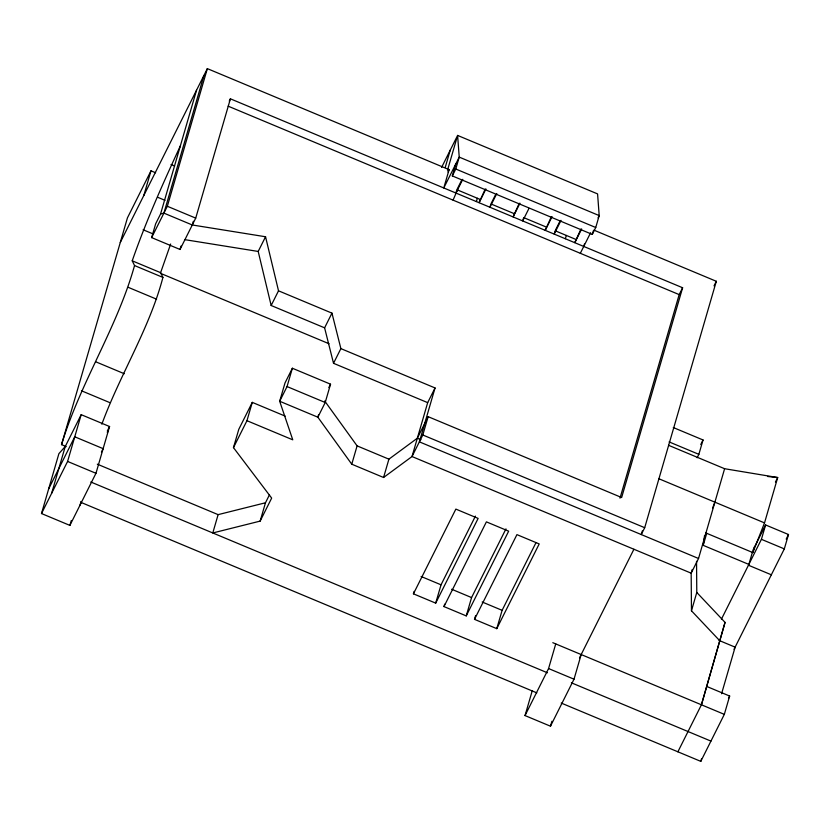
<?xml version="1.0" encoding="UTF-8"?>
<svg xmlns="http://www.w3.org/2000/svg" width="830" height="830" viewBox="0 0 830 830"><rect width="100%" height="100%" fill="white"/><g stroke="black" fill="none" stroke-linecap="round" stroke-linejoin="round"><path stroke-width="1.25" d="M752.686 551.245L748.857 564.421L703.217 545.351L704.587 535.371M677.882 751.804L701.433 704.784L725.047 622.386L696.785 592.464L696.546 561.339M701.433 704.784L725.047 622.386M41.5 513.542L58.909 453.637L65.248 446.499L81.184 414.668L109.57 426.527L95.969 473.297L69.886 525.4L41.5 513.542L67.593 461.439L81.184 414.668M66.265 446.602L61.534 444.631L127.447 217.844L150.987 170.824L155.615 172.765M51.647 493.269L65.248 446.499M143.829 195.465L150.987 170.824M61.534 444.631C80.261 382.682 117.144 327.912 134.543 265.559L132.229 260.817C145.852 221.579 162.888 183.544 180.359 145.904M318.564 414.761L317.859 417.2L325.215 402.509L330.537 384.186L292.368 368.24L285.012 382.931L279.679 401.253L317.859 417.2L351.764 464.198L383.574 477.489L388.907 459.166L417.345 438.219L428.135 416.67L621.639 497.523L682.613 287.751L230.398 98.812L195.724 218.124L180.027 249.467L151.641 237.608L155.656 223.81L160.553 214.016L196.554 90.18M69.886 525.4L71.318 520.472M160.553 214.016L163.904 213.123L203.91 75.489M80.033 505.138L81.112 501.434M151.641 237.608L167.338 206.265L207.344 68.631L449.103 169.642L443.78 187.964L459.229 157.109L457.61 135.425L597.579 193.909L599.198 215.593L595.743 227.503L592.288 234.402L452.319 175.919L455.774 164.008M101.851 424.192C120.06 374.465 149.369 328.929 162.919 277.417L160.615 272.676L132.229 260.817M180.027 249.467L181.023 246.022M163.904 213.123L192.29 224.982L193.369 221.257M269.501 494.732L265.465 502.783L218.114 514.642L212.791 532.964L260.143 521.105L271.669 498.093L233.469 447.629L238.791 429.307L252.279 402.374L285.167 416.11M233.469 447.629L246.956 420.696L252.279 402.374M246.956 420.696L292.762 439.827L279.679 401.253L287.045 386.562L292.368 368.24M260.143 521.105L265.465 502.783M351.764 464.198L357.097 445.876L324.686 400.973M445.191 167.546L450.254 150.116M447.484 170.275L457.61 135.425L441.581 167.442M452.319 175.919L455.774 169.019L459.229 157.109L599.198 215.593L598.046 217.896M456.583 190.807L455.95 192.996L462.787 179.332M457.569 189.614L453.076 200.134M476.389 201.545L477.354 198.256M485.187 189.136L479.097 202.665L485.944 189.001M192.29 224.982L265.548 236.758L278.517 290.811L331.959 313.138L340.881 348.61L435.045 387.952L427.678 402.643L412.012 456.542L383.574 477.489M435.045 387.952L419.378 441.851L698.528 558.486L691.172 573.177L691.463 610.787L719.724 640.708M692.23 569.515L691.172 573.177L412.012 456.542L422.812 434.993L428.135 416.67M490.603 205.02L489.97 207.21L496.807 193.546M519.207 203.35L513.127 216.889L519.964 203.226M413.433 593.824L455.857 509.101L478.132 518.408L435.698 603.13L413.433 593.824L414.149 591.385M435.698 603.13L441.031 584.808L475.424 516.115M551.327 216.775L545.237 230.304L552.085 216.64M443.977 606.585L486.401 521.863L508.666 531.169L466.242 615.891L443.977 606.585L444.683 604.147M565.365 238.708L566.319 235.43M466.242 615.891L471.565 597.569L505.968 528.876M580.896 229.122L574.806 242.661L581.654 228.997M474.511 619.346L516.934 534.624L539.21 543.93L496.776 628.652L474.511 619.346L475.58 615.684M583.749 246.448L584.455 243.999M592.288 234.402L593.326 230.833M496.776 628.652L502.109 610.33L535.931 542.779M581.187 654.548L574.018 679.189L550.477 726.198L525.027 715.574L532.196 690.923M525.027 715.574L548.568 668.555L555.737 643.914M550.477 726.198L551.909 721.27M620.01 498.176L679.179 294.608L682.613 287.751M642.337 530.889L641.268 534.562L644.702 527.704L716.321 281.287L593.834 230.107M697.159 457.745L698.86 454.342L703.031 439.962L673.286 427.533M698.528 558.486L724.611 468.722L777.7 477.541L764.523 522.9L752.81 552.573L705.552 532.829M703.217 545.351L706.693 533.368M691.463 610.787L696.785 592.464M752.81 552.573L754.595 546.41M721.415 619.201L761.421 539.324L765.592 524.954L788.5 534.52L784.319 548.889L734.042 649.309M561.215 703.052L700.79 761.369L701.495 758.931M721.571 693.755L735.121 647.151L719.091 640.449M700.79 761.369L724.331 714.36L729.653 696.038L706.755 686.462M160.615 272.676L170.658 244.02M712.555 508.095L714.9 502.16M120.277 242.485L207.344 68.631M229.256 101.094L230.398 98.812M48.659 488.901L74.752 436.798L103.138 448.657L101.426 452.07M107.288 431.071L109.57 426.527M107.319 432.606L108.46 430.334M427.678 402.643L333.525 363.301L324.603 327.84L271.161 305.502L258.192 251.449L265.548 236.758M271.161 305.502L278.517 290.811M324.603 327.84L331.959 313.138M333.525 363.301L340.881 348.61M328.836 387.579L330.537 384.186M447.961 171.924L449.103 169.642M461.459 180.598L456.905 189.707L480.051 199.387M495.489 194.822L490.924 203.931L514.081 213.601M528.99 208.372L522.724 220.894L523.678 217.605L546.192 227.015M555.726 229.62L560.292 220.51M561.038 220.386L554.201 234.05L555.156 230.761L575.761 239.372M580.315 253.306L590.618 232.742M714.028 285.862L716.321 281.287M579.506 657.889L633.913 549.253M700.769 444.507L703.031 439.962M775.438 482.064L777.7 477.541L767.574 476.472M753.028 550.041L765.592 524.954M786.197 539.127L788.5 534.52M728.501 698.352L729.653 696.038M184.934 239.673L258.192 251.449M455.774 169.019L595.743 227.503M228.167 106.167L679.179 294.608M171.032 164.516L174.58 165.99M157.939 197.374L165.035 200.341M167.338 206.265L195.724 218.124M669.115 441.913L698.86 454.342M668.544 445.295L724.611 468.722M143.113 229.765L152.575 233.718M658.833 478.734L764.523 522.9M160.387 273.277L329.043 343.745M134.543 265.559L162.919 277.417M761.421 539.324L784.319 548.889M128.214 287.325L156.6 299.184M748.442 565.23L771.35 574.796M422.812 434.993L644.702 527.704M417.345 438.219L420.924 439.724M287.045 386.562L325.215 402.509M357.097 445.876L388.907 459.166M95.917 361.87L124.293 373.728M81.444 390.764L109.83 402.623M421.101 576.487L441.031 584.808M451.645 589.238L471.565 597.569M482.178 601.999L502.109 610.33M552.801 642.69L724.331 714.36M97.307 464.167L218.114 514.642M67.593 461.439L95.969 473.297M548.568 668.555L574.018 679.189M90.781 481.991L547.468 672.798M571.362 682.789L710.937 741.107M80.635 502.254L536.813 692.863"/></g></svg>
